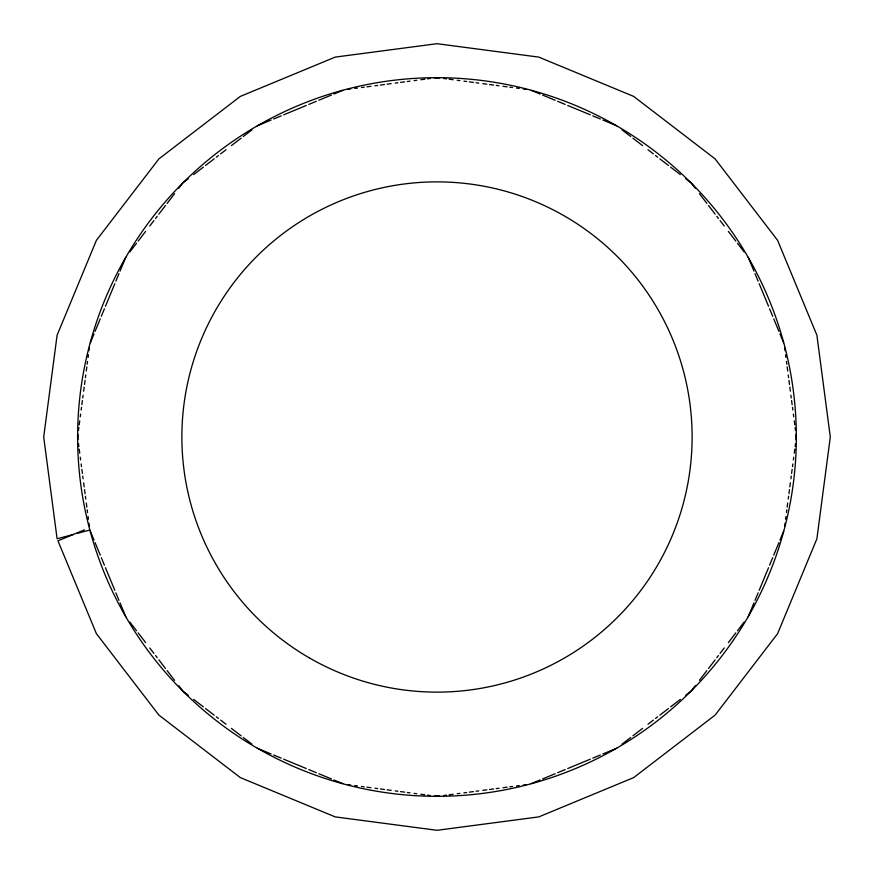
<?xml version="1.0" encoding="UTF-8"?>
<svg xmlns="http://www.w3.org/2000/svg" width="874" height="874" viewBox="0 0 874 874"><rect width="100%" height="100%" fill="white"/><g stroke="black" fill="none" stroke-linecap="round" stroke-linejoin="round"><path stroke-width="1.31" d="M77.961 434.302L77.961 439.698M78.485 430.259L78.846 427.561M79.195 424.862L79.731 420.82M80.266 416.778L80.616 414.079M81.151 410.037L81.511 407.339M81.861 404.64L82.396 400.598M82.746 397.91L83.106 395.212M83.642 391.17L84.166 387.116M84.527 384.429L85.051 380.376M85.412 377.688L85.761 374.99M86.297 370.947L86.832 366.894M87.181 364.207L87.542 361.508M88.077 357.466L88.427 354.768M88.962 350.725L89.312 348.027M784.688 525.973L785.038 523.275M785.573 519.232L785.923 516.534M786.458 512.492L786.819 509.793M787.168 507.106L787.703 503.053M788.239 499.01L788.588 496.312M788.949 493.624L789.473 489.571M789.834 486.884L790.358 482.83M790.894 478.788L791.254 476.09M791.604 473.402L792.139 469.36M792.489 466.661L792.849 463.963M793.384 459.921L793.734 457.222M794.269 453.18L794.805 449.138M795.154 446.439L795.515 443.741M796.039 439.698L796.039 434.302M90.372 342.728L94.01 333.934M95.047 331.421L100.259 318.857M101.297 316.344L104.421 308.806M105.459 306.293L114.822 283.679M115.871 281.166L118.984 273.628M120.033 271.115L125.758 257.306M748.242 616.694L753.967 602.885M755.016 600.372L758.129 592.834M759.178 590.321L768.541 567.707M769.579 565.194L772.703 557.656M773.741 555.143L778.952 542.579M779.99 540.066L783.628 531.272M129.887 251.909L136.508 243.278M138.168 241.115L145.619 231.413M149.76 226.016L153.9 220.619M155.55 218.467L157.211 216.304M158.86 214.152L165.481 205.521M167.142 203.369L174.592 193.657M178.733 188.26L182.863 182.863L188.26 178.733M695.267 685.74L691.137 691.137L685.74 695.267M699.408 680.343L706.858 670.631M708.519 668.479L715.14 659.848M716.789 657.696L718.45 655.533M720.1 653.381L724.24 647.984M728.381 642.587L735.832 632.885M737.492 630.722L744.113 622.091M193.657 174.592L203.369 167.142M205.521 165.481L214.152 158.86M216.304 157.211L218.467 155.55M220.619 153.9L226.016 149.76M231.413 145.619L241.115 138.168M243.278 136.508L251.909 129.887M622.091 744.113L630.722 737.492M632.885 735.832L642.587 728.381M647.984 724.24L653.381 720.1M655.533 718.45L657.696 716.789M659.848 715.14L668.479 708.519M670.631 706.858L680.343 699.408M271.115 753.967L257.306 748.242A359.334 359.334 0 0 1 257.338 125.812L271.115 120.033M273.628 118.984L281.166 115.871M283.679 114.822L306.293 105.459M308.806 104.421L316.344 101.297M318.857 100.259L331.421 95.047M333.934 94.01L342.728 90.372M84.45 529.863L57.946 540.842L96.391 633.65L158.893 715.107L240.35 777.609L335.212 816.895L437 830.3L538.788 816.895L633.65 777.609L715.107 715.107L777.609 633.65L816.895 538.788L830.3 437L816.895 335.212L777.609 240.35L715.107 158.893L633.65 96.391L538.788 57.105L437 43.7L335.212 57.105L240.35 96.391L158.893 158.893L96.391 240.35L57.105 335.212L43.7 437L57.105 538.788L73.471 534.407M531.272 783.628L540.066 779.99M542.579 778.952L555.143 773.741M557.656 772.703L565.194 769.579M567.707 768.541L590.321 759.178M592.834 758.129L600.372 755.016M602.885 753.967L616.694 748.242M89.847 530.015L77.71 533.271L77.491 532.747M348.027 89.312L350.725 88.962M354.768 88.427L357.466 88.077M361.508 87.542L364.207 87.181M366.894 86.832L370.947 86.297M374.99 85.761L377.688 85.412M380.376 85.051L384.429 84.527M387.116 84.166L391.17 83.642M395.212 83.106L397.91 82.746M400.598 82.396L404.64 81.861M407.339 81.511L410.037 81.151M414.079 80.616L416.778 80.266M420.82 79.731L424.862 79.195M427.561 78.846L430.259 78.485M434.302 77.961L439.698 77.961M439.698 796.039L434.302 796.039M443.741 795.515L446.439 795.154M449.138 794.805L453.18 794.269M457.222 793.734L459.921 793.384M463.963 792.849L466.661 792.489M469.36 792.139L473.402 791.604M476.09 791.254L478.788 790.894M482.83 790.358L486.884 789.834M489.571 789.473L493.624 788.949M496.312 788.588L499.01 788.239M503.053 787.703L507.106 787.168M509.793 786.819L512.492 786.458M516.534 785.923L519.232 785.573M523.275 785.038L525.973 784.688M443.741 78.485L446.439 78.846M449.138 79.195L453.18 79.731M457.222 80.266L459.921 80.616M463.963 81.151L466.661 81.511M469.36 81.861L473.402 82.396M476.09 82.746L478.788 83.106M482.83 83.642L486.884 84.166M489.571 84.527L493.624 85.051M496.312 85.412L499.01 85.761M503.053 86.297L507.106 86.832M509.793 87.181L512.492 87.542M516.534 88.077L519.232 88.427M523.275 88.962L525.973 89.312M348.027 784.688L350.725 785.038M354.768 785.573L357.466 785.923M361.508 786.458L364.207 786.819M366.894 787.168L370.947 787.703M374.99 788.239L377.688 788.588M380.376 788.949L384.429 789.473M387.116 789.834L391.17 790.358M395.212 790.894L397.91 791.254M400.598 791.604L404.64 792.139M407.339 792.489L410.037 792.849M414.079 793.384L416.778 793.734M420.82 794.269L424.862 794.805M427.561 795.154L430.259 795.515M531.272 90.372L540.066 94.01M542.579 95.047L555.143 100.259M557.656 101.297L565.194 104.421M567.707 105.459L590.321 114.822M592.834 115.871L600.372 118.984M602.885 120.033L616.694 125.758M273.628 755.016L281.166 758.129M283.679 759.178L306.293 768.541M308.806 769.579L316.344 772.703M318.857 773.741L331.421 778.952M333.934 779.99L342.728 783.628M622.091 129.887L630.722 136.508M632.885 138.168L642.587 145.619M647.984 149.76L653.381 153.9M655.533 155.55L657.696 157.211M659.848 158.86L668.479 165.481M670.631 167.142L680.343 174.592M685.74 178.733L691.137 182.863L695.267 188.26M188.26 695.267L182.863 691.137L178.733 685.74M193.657 699.408L203.369 706.858M205.521 708.519L214.152 715.14M216.304 716.789L218.467 718.45M220.619 720.1L226.016 724.24M231.413 728.381L241.115 735.832M243.278 737.492L251.909 744.113M699.408 193.657L706.858 203.369M708.519 205.521L715.14 214.152M716.789 216.304L718.45 218.467M720.1 220.619L724.24 226.016M728.381 231.413L735.832 241.115M737.492 243.278L744.113 251.909M129.887 622.091L136.508 630.722M138.168 632.885L145.619 642.587M149.76 647.984L153.9 653.381M155.55 655.533L157.211 657.696M158.86 659.848L165.481 668.479M167.142 670.631L174.592 680.343M748.242 257.306L753.967 271.115M755.016 273.628L758.129 281.166M759.178 283.679L768.541 306.293M769.579 308.806L772.703 316.344M773.741 318.857L778.952 331.421M779.99 333.934L783.628 342.728M90.372 531.272L94.01 540.066M95.047 542.579L100.259 555.143M101.297 557.656L104.421 565.194M105.459 567.707L114.822 590.321M115.871 592.834L118.984 600.372M120.033 602.885L125.758 616.694M784.688 348.027L785.038 350.725M785.573 354.768L785.923 357.466M786.458 361.508L786.819 364.207M787.168 366.894L787.703 370.947M788.239 374.99L788.588 377.688M788.949 380.376L789.473 384.429M789.834 387.116L790.358 391.17M790.894 395.212L791.254 397.91M791.604 400.598L792.139 404.64M792.489 407.339L792.849 410.037M793.384 414.079L793.734 416.778M794.269 420.82L794.805 424.862M795.154 427.561L795.515 430.259M78.485 443.741L78.846 446.439M79.195 449.138L79.731 453.18M80.266 457.222L80.616 459.921M81.151 463.963L81.511 466.661M81.861 469.36L82.396 473.402M82.746 476.09L83.106 478.788M83.642 482.83L84.166 486.884M84.527 489.571L85.051 493.624M85.412 496.312L85.761 499.01M86.297 503.053L86.832 507.106M87.181 509.793L87.542 512.492M88.077 516.534L88.427 519.232M88.962 523.275L89.312 525.973M257.338 748.188A359.334 359.334 0 0 0 796.334 437A359.334 359.334 0 0 0 257.338 125.812M309.44 657.947A255.121 255.121 0 0 0 692.121 437A255.121 255.121 0 0 0 309.44 216.053A255.121 255.121 0 0 0 309.44 657.947"/></g></svg>
